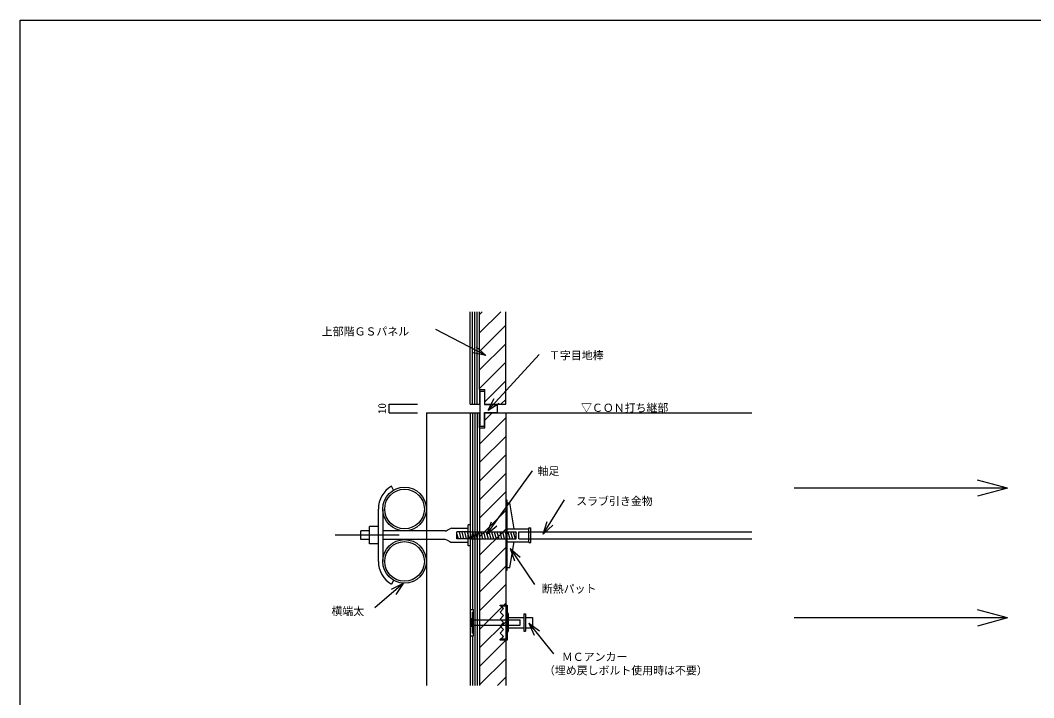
# Model space of a CAD drawing. Units: millimetres on the paper, with parts at other scales. Extents: x -206 to 194, y -698 to 482.
# Drawn here: x -205.8 to 26.3, y -273.2 to -118.1 of the extents above; entities that cross this region are included whole.
import ezdxf
from ezdxf.enums import TextEntityAlignment as Align

# ---------------------------------------------------------------- set-up
doc = ezdxf.new("R2010")
doc.units = ezdxf.units.MM
for name, color, linetype in [('0-0', 7, 'Continuous'), ('1-2', 7, 'Continuous'), ('1-3', 7, 'Continuous')]:
    doc.layers.add(name, color=color, linetype=linetype)
doc.styles.add('ＭＳ ゴシック', font='')
doc.styles.get('ＭＳ ゴシック').set_extended_font_data('MS Gothic')

msp = doc.modelspace()

# ---------------------------------------------------------------- linework, layer by layer
at = {"layer": '0-0'}
msp.add_lwpolyline([(-205.849, -118.142), (194.151, -118.142), (194.151, -398.142), (-205.849, -398.142)], close=True, dxfattribs=at)
at = {"layer": '1-2'}
for p, q in [((-121.359, -206.049), (-121.359, -206.025)), ((-121.359, -208.049), (-121.359, -208.025))]:
    msp.add_line(p, q, dxfattribs=at)
at = {"layer": '1-3'}
for p, q in [((-102.836, -206.037), (-102.836, -184.874)), ((-102.286, -206.037), (-102.286, -184.874)), ((-101.736, -206.037), (-101.736, -184.874)), ((-101.186, -206.037), (-101.186, -184.874)), ((-100.636, -202.637), (-100.636, -184.874)), ((-100.636, -189.711), (-95.799, -184.874)), ((-100.636, -185.468), (-100.041, -184.874)), ((-94.636, -206.037), (-94.636, -184.874)), ((-100.636, -193.953), (-94.636, -187.953)), ((-99.194, -194.926), (-110.65, -188.949)), ((-100.636, -198.196), (-94.636, -192.196)), ((-99.194, -194.926), (-102.123, -194.274)), ((-99.194, -194.926), (-101.404, -192.897)), ((-98.696, -207.378), (-86.991, -194.677)), ((-100.636, -202.439), (-94.636, -196.439)), ((-99.436, -205.481), (-94.636, -200.681)), ((-100.636, -202.637), (-99.436, -202.637)), ((-100.636, -202.637), (-100.636, -206.037)), ((-100.536, -211.037), (-100.536, -203.037)), ((-100.536, -203.037), (-99.536, -203.037)), ((-99.536, -203.037), (-99.536, -206.137)), ((-99.436, -206.037), (-99.436, -202.637)), ((-121.359, -206.037), (-114.884, -206.037)), ((-121.359, -208.037), (-121.359, -206.037)), ((-102.836, -206.037), (-100.636, -206.037)), ((-99.536, -206.137), (-96.536, -206.137)), ((-99.436, -206.037), (-94.636, -206.037)), ((-98.696, -207.378), (-97.303, -204.721)), ((-98.696, -207.378), (-96.161, -205.773)), ((-95.749, -206.037), (-94.636, -204.924)), ((-121.359, -208.037), (-114.884, -208.037)), ((-112.836, -208.037), (-102.836, -208.037)), ((-112.836, -208.037), (-112.836, -270.437)), ((-102.836, -208.037), (-100.636, -208.037)), ((-102.836, -208.037), (-102.836, -270.437)), ((-102.286, -208.037), (-102.286, -253.037)), ((-101.736, -208.037), (-101.736, -270.437)), ((-101.186, -208.037), (-101.186, -270.437)), ((-100.636, -211.437), (-100.636, -208.037)), ((-99.436, -208.037), (-94.636, -208.037)), ((-99.436, -211.437), (-99.436, -208.037)), ((-99.436, -209.724), (-97.749, -208.037)), ((-94.636, -208.037), (-94.636, -270.437)), ((-94.636, -208.037), (-38.323, -208.037)), ((-100.636, -215.167), (-94.636, -209.167)), ((-100.536, -211.037), (-99.536, -211.037)), ((-100.636, -211.437), (-99.436, -211.437)), ((-100.636, -211.437), (-100.636, -270.437)), ((-100.636, -219.409), (-94.636, -213.409)), ((-100.636, -223.652), (-94.636, -217.652)), ((-100.636, -218.067), (-100.606, -218.037)), ((-100.636, -227.894), (-94.636, -221.894)), ((-99.008, -235.757), (-88.533, -221.271)), ((-120.336, -225.707), (-120.836, -224.841)), ((20.291, -225.251), (13.414, -223.408)), ((-100.636, -232.137), (-94.636, -226.137)), ((20.291, -225.251), (-28.58, -225.251)), ((20.291, -225.251), (13.414, -227.094)), ((-94.336, -228.037), (-94.536, -228.037)), ((-94.336, -228.637), (-93.736, -228.637)), ((-92.736, -234.537), (-93.736, -228.637)), ((-86.081, -235.757), (-81.178, -227.956)), ((-123.836, -242.037), (-123.836, -230.037)), ((-122.836, -230.037), (-122.836, -242.037)), ((-100.636, -236.38), (-94.636, -230.38)), ((-123.836, -234.037), (-125.836, -234.037)), ((-106.968, -234.437), (-103.236, -234.437)), ((-103.236, -238.437), (-103.236, -233.637)), ((-102.836, -233.637), (-103.236, -233.637)), ((-99.008, -235.757), (-97.939, -232.954)), ((-99.008, -235.757), (-96.68, -233.863)), ((-89.336, -237.737), (-89.336, -234.337)), ((-89.336, -234.337), (-88.936, -234.337)), ((-88.936, -237.737), (-88.936, -234.337)), ((-86.081, -235.757), (-85.197, -232.89)), ((-86.081, -235.757), (-83.882, -233.717)), ((-119.092, -236.037), (-133.714, -236.037)), ((-127.836, -237.037), (-127.836, -235.037)), ((-125.836, -235.037), (-127.836, -235.037)), ((-108.543, -235.037), (-122.836, -235.037)), ((-108.043, -234.903), (-107.468, -234.571)), ((-102.836, -235.237), (-105.836, -235.237)), ((-105.836, -236.837), (-105.836, -235.237)), ((-105.836, -235.779), (-105.552, -236.837)), ((-105.36, -235.237), (-104.931, -236.837)), ((-104.739, -235.237), (-104.31, -236.837)), ((-104.118, -235.237), (-103.689, -236.837)), ((-103.496, -235.237), (-103.068, -236.837)), ((-102.875, -235.237), (-102.447, -236.837)), ((-102.836, -235.237), (-94.536, -235.237)), ((-102.254, -235.237), (-101.825, -236.837)), ((-101.633, -235.237), (-101.204, -236.837)), ((-101.012, -235.237), (-100.583, -236.837)), ((-100.636, -240.622), (-94.636, -234.622)), ((-100.391, -235.237), (-99.962, -236.837)), ((-99.769, -235.237), (-99.341, -236.837)), ((-99.148, -235.237), (-98.72, -236.837)), ((-98.527, -235.237), (-98.098, -236.837)), ((-97.906, -235.237), (-97.477, -236.837)), ((-97.285, -235.237), (-96.856, -236.837)), ((-96.664, -235.237), (-96.235, -236.837)), ((-96.042, -235.237), (-95.614, -236.837)), ((-95.421, -235.237), (-94.993, -236.837)), ((-94.8, -235.237), (-94.371, -236.837)), ((-94.536, -235.237), (-92.236, -235.237)), ((-94.336, -234.537), (-89.336, -234.537)), ((-94.179, -235.237), (-93.75, -236.837)), ((-93.558, -235.237), (-93.129, -236.837)), ((-92.937, -235.237), (-92.508, -236.837)), ((-92.315, -235.237), (-92.236, -235.534)), ((-91.636, -235.237), (-88.936, -235.237)), ((-91.636, -236.837), (-91.636, -235.237)), ((-88.936, -235.237), (-38.323, -235.237)), ((-125.836, -237.037), (-127.836, -237.037)), ((-108.543, -237.037), (-122.836, -237.037)), ((-108.043, -237.171), (-107.468, -237.503)), ((-106.968, -237.637), (-103.236, -237.637)), ((-102.836, -236.837), (-105.836, -236.837)), ((-102.836, -238.437), (-103.236, -238.437)), ((-102.836, -236.837), (-94.536, -236.837)), ((-100.636, -244.865), (-94.636, -238.865)), ((-94.336, -237.537), (-89.336, -237.537)), ((-93.736, -243.437), (-92.736, -237.537)), ((-91.636, -236.837), (-88.936, -236.837)), ((-89.336, -237.737), (-88.936, -237.737)), ((-88.936, -236.837), (-38.323, -236.837)), ((-93.659, -239.1), (-88.087, -247.346)), ((-93.659, -239.1), (-91.393, -241.066)), ((-93.659, -239.1), (-92.68, -241.935)), ((-100.636, -249.108), (-94.636, -243.108)), ((-94.336, -243.437), (-93.736, -243.437)), ((-118.174, -247.123), (-124.637, -252.694)), ((-118.174, -247.123), (-120.876, -248.427)), ((-120.336, -246.367), (-120.836, -247.234)), ((-118.174, -247.123), (-119.862, -249.603)), ((-100.636, -253.35), (-94.636, -247.35)), ((-100.636, -257.593), (-94.636, -251.593)), ((-95.936, -252.237), (-95.936, -252.037)), ((-95.936, -252.037), (-94.336, -252.037)), ((-95.936, -252.237), (-94.536, -252.237)), ((-95.936, -253.637), (-95.136, -252.837)), ((-95.136, -252.837), (-95.736, -252.237)), ((-94.536, -252.237), (-94.536, -253.47)), ((-94.336, -252.037), (-94.336, -253.437)), ((-102.836, -253.037), (-102.036, -253.037)), ((-102.436, -255.037), (-102.236, -255.237)), ((-102.436, -257.037), (-102.436, -255.037)), ((-102.236, -253.637), (-102.036, -253.637)), ((-102.236, -258.437), (-102.236, -253.637)), ((-102.036, -259.037), (-102.036, -253.037)), ((-95.136, -254.437), (-95.936, -253.637)), ((-95.936, -255.237), (-95.136, -254.437)), ((-95.136, -256.037), (-95.936, -255.237)), ((-94.536, -253.47), (-94.536, -258.605)), ((-94.336, -254.07), (-94.536, -253.47)), ((-94.136, -254.037), (-94.336, -253.437)), ((-94.336, -254.07), (-94.336, -258.005)), ((-94.136, -254.037), (-94.136, -258.037)), ((-94.136, -254.837), (-90.536, -254.837)), ((-90.536, -254.037), (-90.136, -254.037)), ((-90.536, -254.037), (-90.536, -258.037)), ((-90.136, -254.037), (-90.136, -258.037)), ((-90.136, -254.837), (-88.536, -254.837)), ((-88.536, -254.837), (-88.536, -257.237)), ((20.291, -254.978), (-28.58, -254.978)), ((20.291, -254.978), (13.414, -253.135)), ((20.291, -254.978), (13.414, -256.821)), ((-102.436, -257.037), (-102.236, -256.837)), ((-102.036, -255.437), (-94.336, -255.437)), ((-102.036, -256.637), (-94.336, -256.637)), ((-100.636, -261.836), (-94.636, -255.836)), ((-95.936, -256.837), (-95.136, -256.037)), ((-95.136, -257.637), (-95.936, -256.837)), ((-95.936, -258.437), (-95.136, -257.637)), ((-94.336, -255.437), (-91.336, -255.437)), ((-94.336, -256.637), (-91.336, -256.637)), ((-94.136, -257.237), (-90.536, -257.237)), ((-91.336, -256.637), (-91.336, -255.437)), ((-90.136, -257.237), (-88.536, -257.237)), ((-89.341, -256.191), (-83.699, -263.195)), ((-89.341, -256.191), (-86.918, -257.961)), ((-89.341, -256.191), (-88.128, -258.935)), ((-102.836, -259.037), (-102.036, -259.037)), ((-102.286, -259.037), (-102.286, -270.437)), ((-102.236, -258.437), (-102.036, -258.437)), ((-95.136, -259.237), (-95.936, -258.437)), ((-95.936, -260.037), (-95.936, -259.837)), ((-94.536, -259.837), (-95.936, -259.837)), ((-95.736, -259.837), (-95.136, -259.237)), ((-94.536, -258.605), (-94.336, -258.005)), ((-94.536, -258.605), (-94.536, -259.837)), ((-94.336, -258.637), (-94.136, -258.037)), ((-94.336, -258.637), (-94.336, -260.037)), ((-90.536, -258.037), (-90.136, -258.037)), ((-100.636, -266.078), (-94.636, -260.078)), ((-94.336, -260.037), (-95.936, -260.037)), ((-100.636, -270.321), (-94.636, -264.321)), ((-96.51, -270.437), (-94.636, -268.563))]:
    msp.add_line(p, q, dxfattribs=at)
for points in [[(-99.536, -211.037), (-99.536, -207.937), (-96.536, -207.937), (-96.536, -206.137)], [(-94.536, -244.037), (-94.336, -244.037), (-94.336, -228.037)], [(-123.836, -238.037), (-125.836, -238.037), (-125.836, -234.037)], [(-94.536, -236.837), (-92.236, -236.837), (-92.236, -235.237)]]:
    msp.add_lwpolyline(points, dxfattribs=at)
for centre, radius in [((-117.836, -230.037), 5), ((-117.836, -230.037), 4.54), ((-117.836, -242.037), 5), ((-117.836, -242.037), 4.54)]:
    msp.add_circle(centre, radius, dxfattribs=at)
for centre, radius, start, end in [((-117.836, -230.037), 6, 119.99998, 180), ((-106.968, -235.437), 1, 89.99997, 119.99997), ((-108.543, -234.037), 1, 270, 299.99998), ((-108.543, -238.037), 1, 59.99998, 90), ((-106.968, -236.637), 1, 240, 270), ((-117.836, -242.037), 6, 180, 239.99997)]:
    msp.add_arc(centre, radius, start, end, dxfattribs=at)

# ---------------------------------------------------------------- texts
at = {"layer": '1-3', "color": 4, "style": 'ＭＳ ゴシック'}
for s, p in [('上部階ＧＳパネル', (-136.792, -190.863)), ('Ｔ字目地棒', (-84.745, -196.342)), ('▽ＣＯＮ打ち継部', (-77.422, -208.345)), ('軸足', (-87.364, -222.805)), ('スラブ引き金物', (-78.517, -229.713)), ('断熱パット', (-86.391, -249.771)), ('横端太', (-134.585, -254.897)), ('ＭＣアンカー', (-81.81, -265.366)), ('（埋め戻しボルト使用時は不要）', (-85.91, -268.479))]:
    msp.add_text(s, height=1.833, dxfattribs=at).set_placement(p, align=Align.BOTTOM_LEFT)
msp.add_text('10', height=1.833, rotation=90, dxfattribs=at).set_placement((-121.509, -208.287), align=Align.BOTTOM_LEFT)

doc.saveas('drawing.dxf')
